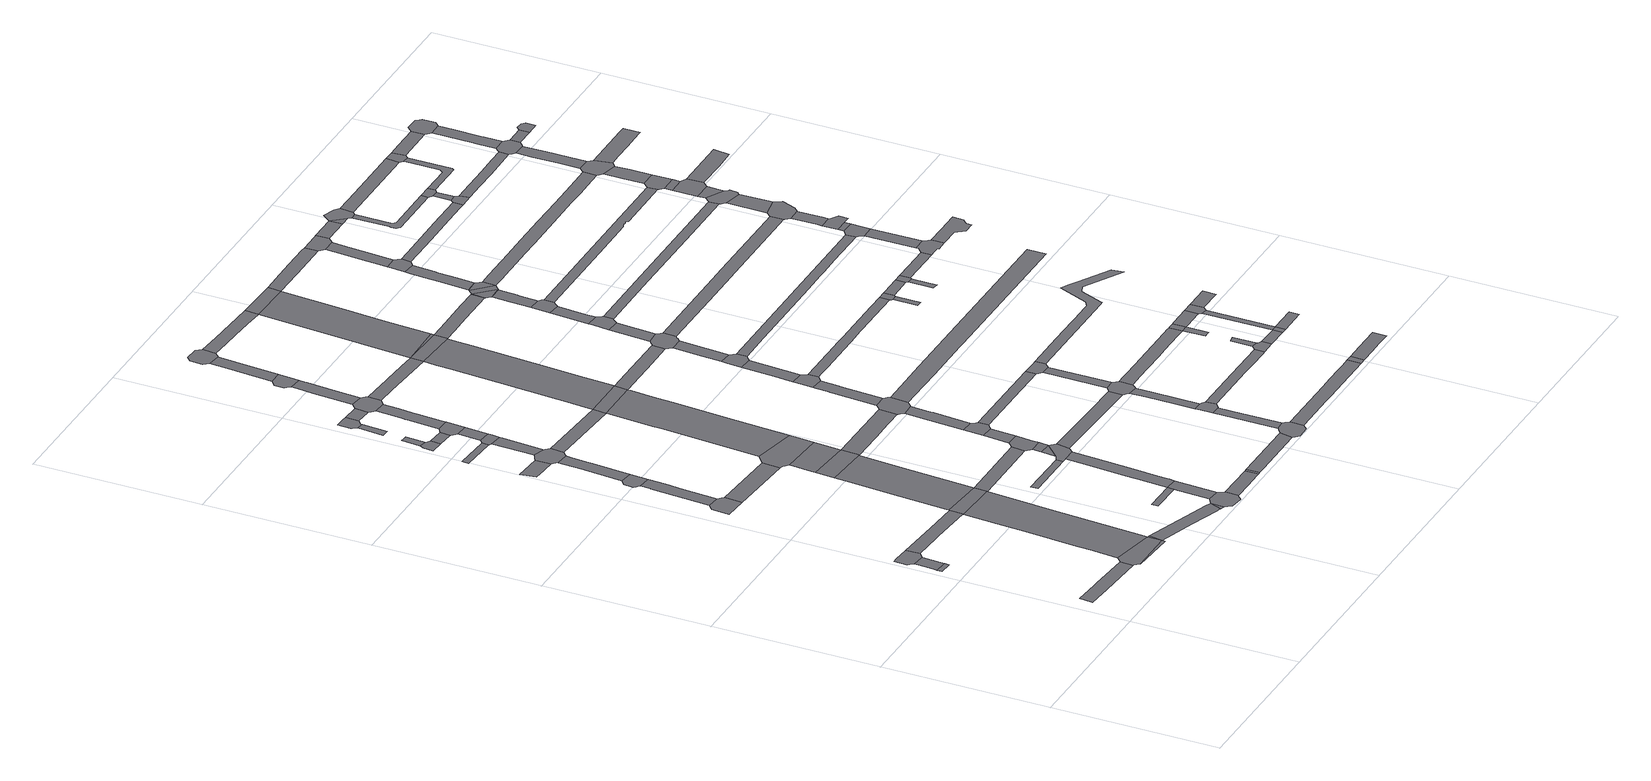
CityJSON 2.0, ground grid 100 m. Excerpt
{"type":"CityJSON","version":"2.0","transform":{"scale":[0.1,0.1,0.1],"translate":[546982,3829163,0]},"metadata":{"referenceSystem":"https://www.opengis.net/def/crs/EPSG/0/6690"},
"CityObjects":{
"road1":{"type":"Road","attributes":{"RoadStructureAttribute.sectionType":"1"},"geometry":[{"type":"MultiSurface","lod":"1","boundaries":[[[0,1,2,3,4,5,6]]]}]},
"road2":{"type":"Road","geometry":[{"type":"MultiSurface","lod":"1","boundaries":[[[7,8,9,10]]]}]},
"road3":{"type":"Road","attributes":{"RoadStructureAttribute.sectionType":"1"},"geometry":[{"type":"MultiSurface","lod":"1","boundaries":[[[11,12,13,7,10,14,15]]]}]},
"road4":{"type":"Road","geometry":[{"type":"MultiSurface","lod":"1","boundaries":[[[16,17,18,19,11,15,20,21]]]}]},
"road5":{"type":"Road","attributes":{"function":"3","RoadStructureAttribute.sectionType":"1"},"geometry":[{"type":"MultiSurface","lod":"1","boundaries":[[[22,23,24]]]}]},
"road6":{"type":"Road","geometry":[{"type":"MultiSurface","lod":"1","boundaries":[[[25,26,6,5,27,28,22,24,29]]]}]},
"road7":{"type":"Road","attributes":{"RoadStructureAttribute.sectionType":"1"},"geometry":[{"type":"MultiSurface","lod":"1","boundaries":[[[30,21,20,31,32,33,34]]]}]},
"road8":{"type":"Road","geometry":[{"type":"MultiSurface","lod":"1","boundaries":[[[35,36,37,38,39,40,41,42,43,44]]]}]},
"road9":{"type":"Road","attributes":{"RoadStructureAttribute.sectionType":"1"},"geometry":[{"type":"MultiSurface","lod":"1","boundaries":[[[29,24,45]]]}]},
"road10":{"type":"Road","attributes":{"function":"3","RoadStructureAttribute.sectionType":"1"},"geometry":[{"type":"MultiSurface","lod":"1","boundaries":[[[46,47,48,49,50,51,52,25,29,53,54,55]]]}]},
"road11":{"type":"Road","attributes":{"RoadStructureAttribute.sectionType":"1"},"geometry":[{"type":"MultiSurface","lod":"1","boundaries":[[[56,57,58,35,44,59,60,61,62]]]}]},
"road12":{"type":"Road","geometry":[{"type":"MultiSurface","lod":"1","boundaries":[[[63,64,65,66,67,68,56,62,69,70]]]}]},
"road13":{"type":"Road","attributes":{"RoadStructureAttribute.sectionType":"1"},"geometry":[{"type":"MultiSurface","lod":"1","boundaries":[[[71,72,73,45,24,74,75,76,77,78]]]}]},
"road14":{"type":"Road","attributes":{"RoadStructureAttribute.sectionType":"1"},"geometry":[{"type":"MultiSurface","lod":"1","boundaries":[[[79,80,81,82,83,84]]]}]},
"road15":{"type":"Road","geometry":[{"type":"MultiSurface","lod":"1","boundaries":[[[85,34,33,46,55,86,87]]]}]},
"road16":{"type":"Road","attributes":{"RoadStructureAttribute.sectionType":"1"},"geometry":[{"type":"MultiSurface","lod":"1","boundaries":[[[88,41,40,89,90]]]}]},
"road17":{"type":"Road","attributes":{"RoadStructureAttribute.sectionType":"1"},"geometry":[{"type":"MultiSurface","lod":"1","boundaries":[[[91,92,93,94,95,63,70,96,97,98,99]]]}]},
"road18":{"type":"Road","attributes":{"RoadStructureAttribute.sectionType":"1"},"geometry":[{"type":"MultiSurface","lod":"1","boundaries":[[[100,101,102,103,104]]]}]},
"road19":{"type":"Road","geometry":[{"type":"MultiSurface","lod":"1","boundaries":[[[105,106,107,108,84,83,109,91,99,110,111,112,113,114]]]}]},
"road20":{"type":"Road","attributes":{"function":"3","RoadStructureAttribute.sectionType":"1"},"geometry":[{"type":"MultiSurface","lod":"1","boundaries":[[[115,116,117,118,119,85,87,120,121,122]]]}]},
"road21":{"type":"Road","attributes":{"RoadStructureAttribute.sectionType":"1"},"geometry":[{"type":"MultiSurface","lod":"1","boundaries":[[[78,77,123]]]}]},
"road22":{"type":"Road","geometry":[{"type":"MultiSurface","lod":"1","boundaries":[[[124,125,126,127,128,129,130,131]]]}]},
"road23":{"type":"Road","geometry":[{"type":"MultiSurface","lod":"1","boundaries":[[[132,133,134,124,131]]]}]},
"road24":{"type":"Road","geometry":[{"type":"MultiSurface","lod":"1","boundaries":[[[135,136,137,138]]]}]},
"road25":{"type":"Road","attributes":{"RoadStructureAttribute.sectionType":"1"},"geometry":[{"type":"MultiSurface","lod":"1","boundaries":[[[139,105,114,140,141,142]]]}]},
"road26":{"type":"Road","geometry":[{"type":"MultiSurface","lod":"1","boundaries":[[[143,144,78,123,145,146,147,148,149,150,151,152]]]}]},
"road27":{"type":"Road","attributes":{"RoadStructureAttribute.sectionType":"1"},"geometry":[{"type":"MultiSurface","lod":"1","boundaries":[[[129,128,153,154]]]}]},
"road28":{"type":"Road","geometry":[{"type":"MultiSurface","lod":"1","boundaries":[[[155,156,104,103,157,139,142,158,159]]]}]},
"road29":{"type":"Road","geometry":[{"type":"MultiSurface","lod":"1","boundaries":[[[160,161,162,163,164]]]}]},
"road30":{"type":"Road","geometry":[{"type":"MultiSurface","lod":"1","boundaries":[[[165,115,122,166,167]]]}]},
"road31":{"type":"Road","geometry":[{"type":"MultiSurface","lod":"1","boundaries":[[[168,138,137,143,152,169]]]}]},
"road32":{"type":"Road","attributes":{"RoadStructureAttribute.sectionType":"1"},"geometry":[{"type":"MultiSurface","lod":"1","boundaries":[[[170,155,159,171]]]}]},
"road33":{"type":"Road","geometry":[{"type":"MultiSurface","lod":"1","boundaries":[[[172,173,174,175,160,164,176,177,178,179]]]}]},
"road34":{"type":"Road","attributes":{"function":"3","RoadStructureAttribute.sectionType":"1"},"geometry":[{"type":"MultiSurface","lod":"1","boundaries":[[[180,181,165,167,182,183]]]}]},
"road35":{"type":"Road","geometry":[{"type":"MultiSurface","lod":"1","boundaries":[[[184,185,154,153,186,170,171,187]]]}]},
"road36":{"type":"Road","attributes":{"RoadStructureAttribute.sectionType":"1"},"geometry":[{"type":"MultiSurface","lod":"1","boundaries":[[[188,189,190,191]]]}]},
"road37":{"type":"Road","attributes":{"RoadStructureAttribute.sectionType":"1"},"geometry":[{"type":"MultiSurface","lod":"1","boundaries":[[[87,86,192,193]]]}]},
"road38":{"type":"Road","geometry":[{"type":"MultiSurface","lod":"1","boundaries":[[[194,195,90,89,196,197,180,183,198,199,200]]]}]},
"road39":{"type":"Road","attributes":{"RoadStructureAttribute.sectionType":"1"},"geometry":[{"type":"MultiSurface","lod":"1","boundaries":[[[150,149,201,202,203,204,205,206]]]}]},
"road40":{"type":"Road","attributes":{"RoadStructureAttribute.sectionType":"1"},"geometry":[{"type":"MultiSurface","lod":"1","boundaries":[[[179,178,207,208]]]}]},
"road41":{"type":"Road","attributes":{"RoadStructureAttribute.sectionType":"1"},"geometry":[{"type":"MultiSurface","lod":"1","boundaries":[[[112,111,209,210]]]}]},
"road42":{"type":"Road","attributes":{"RoadStructureAttribute.sectionType":"1"},"geometry":[{"type":"MultiSurface","lod":"1","boundaries":[[[211,212,213,214,215,184,187,216,217,218,219,220,221,222,223]]]}]},
"road43":{"type":"Road","attributes":{"RoadStructureAttribute.sectionType":"1"},"geometry":[{"type":"MultiSurface","lod":"1","boundaries":[[[224,225,226,227,228,229,168,169,230,231,232,233,234,235]]]}]},
"road44":{"type":"Road","geometry":[{"type":"MultiSurface","lod":"1","boundaries":[[[236,237,208,207,238,211,223,239,240,241,242,243]]]}]},
"road45":{"type":"Road","geometry":[{"type":"MultiSurface","lod":"1","boundaries":[[[206,205,244,245]]]}]},
"road46":{"type":"Road","geometry":[{"type":"MultiSurface","lod":"1","boundaries":[[[246,247,191,190,224,235,248,249]]]}]},
"road47":{"type":"Road","attributes":{"function":"3","RoadStructureAttribute.sectionType":"1"},"geometry":[{"type":"MultiSurface","lod":"1","boundaries":[[[209,250,251,252,194,200,253,254,255,256,257,258,259]]]}]},
"road48":{"type":"Road","attributes":{"RoadStructureAttribute.sectionType":"1"},"geometry":[{"type":"MultiSurface","lod":"1","boundaries":[[[260,247,246]]]}]},
"road49":{"type":"Road","attributes":{"RoadStructureAttribute.sectionType":"1"},"geometry":[{"type":"MultiSurface","lod":"1","boundaries":[[[261,260,246,262]]]}]},
"road50":{"type":"Road","attributes":{"RoadStructureAttribute.sectionType":"1"},"geometry":[{"type":"MultiSurface","lod":"1","boundaries":[[[263,264,265,236,243,266,267,268,269]]]}]},
"road51":{"type":"Road","geometry":[{"type":"MultiSurface","lod":"1","boundaries":[[[270,271,193,192,261,262,272,273]]]}]},
"road52":{"type":"Road","attributes":{"RoadStructureAttribute.sectionType":"1"},"geometry":[{"type":"MultiSurface","lod":"1","boundaries":[[[274,167,166,275,276,277,278]]]}]},
"road53":{"type":"Road","geometry":[{"type":"MultiSurface","lod":"1","boundaries":[[[279,280,281,282,263,269,283,284,285,286]]]}]},
"road54":{"type":"Road","attributes":{"RoadStructureAttribute.sectionType":"1"},"geometry":[{"type":"MultiSurface","lod":"1","boundaries":[[[287,288,270,273,289]]]}]},
"road55":{"type":"Road","attributes":{"RoadStructureAttribute.sectionType":"1"},"geometry":[{"type":"MultiSurface","lod":"1","boundaries":[[[290,245,244,291,292,293,294]]]}]},
"road56":{"type":"Road","geometry":[{"type":"MultiSurface","lod":"1","boundaries":[[[295,287,289,296,297,298,299,300,301]]]}]},
"road57":{"type":"Road","geometry":[{"type":"MultiSurface","lod":"1","boundaries":[[[210,209,259,302]]]}]},
"road58":{"type":"Road","attributes":{"RoadStructureAttribute.sectionType":"1"},"geometry":[{"type":"MultiSurface","lod":"1","boundaries":[[[303,304,305,306,307,279,286,308,309,310,311]]]}]},
"road59":{"type":"Road","attributes":{"RoadStructureAttribute.sectionType":"1"},"geometry":[{"type":"MultiSurface","lod":"1","boundaries":[[[312,313,314,315,316,241,240,317,318,319]]]}]},
"road60":{"type":"Road","attributes":{"RoadStructureAttribute.sectionType":"1"},"geometry":[{"type":"MultiSurface","lod":"1","boundaries":[[[320,321,322,323,324,325,295,301]]]}]},
"road61":{"type":"Road","geometry":[{"type":"MultiSurface","lod":"1","boundaries":[[[326,327,328,329,303,311,330,331,332]]]}]},
"road62":{"type":"Road","geometry":[{"type":"MultiSurface","lod":"1","boundaries":[[[333,334,335,278,277,336,337,324,323,338,339,340,341,342,343,344]]]}]},
"road63":{"type":"Road","attributes":{"RoadStructureAttribute.sectionType":"1"},"geometry":[{"type":"MultiSurface","lod":"1","boundaries":[[[345,249,248,346,347]]]}]},
"road64":{"type":"Road","attributes":{"function":"3","RoadStructureAttribute.sectionType":"1"},"geometry":[{"type":"MultiSurface","lod":"1","boundaries":[[[318,348,349,350,351,352,353,354,210,302,355,356,357,358,359,360]]]}]},
"road65":{"type":"Road","geometry":[{"type":"MultiSurface","lod":"1","boundaries":[[[361,362,363,364,294,293,365,366,367,368,369]]]}]},
"road66":{"type":"Road","attributes":{"RoadStructureAttribute.sectionType":"1"},"geometry":[{"type":"MultiSurface","lod":"1","boundaries":[[[370,371,372,373,374,333,344,375,376,377]]]}]},
"road67":{"type":"Road","attributes":{"RoadStructureAttribute.sectionType":"1"},"geometry":[{"type":"MultiSurface","lod":"1","boundaries":[[[378,363,362,379,380]]]}]},
"road68":{"type":"Road","attributes":{"RoadStructureAttribute.sectionType":"1"},"geometry":[{"type":"MultiSurface","lod":"1","boundaries":[[[299,298,381,382,383]]]}]},
"road69":{"type":"Road","attributes":{"RoadStructureAttribute.sectionType":"1"},"geometry":[{"type":"MultiSurface","lod":"1","boundaries":[[[384,302,259,385,386,387,388,389]]]}]},
"road70":{"type":"Road","geometry":[{"type":"MultiSurface","lod":"1","boundaries":[[[390,391,370,377,392,393,394]]]}]},
"road71":{"type":"Road","geometry":[{"type":"MultiSurface","lod":"1","boundaries":[[[319,318,360,395,396]]]}]},
"road72":{"type":"Road","geometry":[{"type":"MultiSurface","lod":"1","boundaries":[[[397,398,378,380,399,400,401,402,403,404,405]]]}]},
"road73":{"type":"Road","attributes":{"RoadStructureAttribute.sectionType":"1"},"geometry":[{"type":"MultiSurface","lod":"1","boundaries":[[[406,407,331,330,408,409,410,411,412]]]}]},
"road74":{"type":"Road","attributes":{"function":"3","RoadStructureAttribute.sectionType":"1"},"geometry":[{"type":"MultiSurface","lod":"1","boundaries":[[[413,319,396]]]}]},
"road75":{"type":"Road","attributes":{"RoadStructureAttribute.sectionType":"1"},"geometry":[{"type":"MultiSurface","lod":"1","boundaries":[[[414,415,416,390,394,417,418]]]}]},
"road76":{"type":"Road","attributes":{"RoadStructureAttribute.sectionType":"1"},"geometry":[{"type":"MultiSurface","lod":"1","boundaries":[[[419,420,421,397,405,422,423,424]]]}]},
"road77":{"type":"Road","geometry":[{"type":"MultiSurface","lod":"1","boundaries":[[[425,426,414,418,427,428,429,430,431]]]}]},
"road78":{"type":"Road","geometry":[{"type":"MultiSurface","lod":"1","boundaries":[[[432,433,434,435,347,346,436,437,419,424,438,439,440,441,442]]]}]},
"road79":{"type":"Road","attributes":{"function":"3","RoadStructureAttribute.sectionType":"1"},"geometry":[{"type":"MultiSurface","lod":"1","boundaries":[[[411,443,319,413,444,445,446]]]}]},
"road80":{"type":"Road","attributes":{"RoadStructureAttribute.sectionType":"1"},"geometry":[{"type":"MultiSurface","lod":"1","boundaries":[[[447,448,425,431,449]]]}]},
"road81":{"type":"Road","attributes":{"RoadStructureAttribute.sectionType":"1"},"geometry":[{"type":"MultiSurface","lod":"1","boundaries":[[[450,432,442,451]]]}]},
"road82":{"type":"Road","attributes":{"RoadStructureAttribute.sectionType":"1"},"geometry":[{"type":"MultiSurface","lod":"1","boundaries":[[[452,453,454,455,369,368,456,457,458,459,460,461]]]}]},
"road83":{"type":"Road","geometry":[{"type":"MultiSurface","lod":"1","boundaries":[[[462,463,464,465,466,389,388,467,468,469,447,449,470,471,472,473,474,475]]]}]},
"road84":{"type":"Road","geometry":[{"type":"MultiSurface","lod":"1","boundaries":[[[476,477,478,383,382,450,451,479,480]]]}]},
"road85":{"type":"Road","attributes":{"RoadStructureAttribute.sectionType":"1"},"geometry":[{"type":"MultiSurface","lod":"1","boundaries":[[[481,464,463,482]]]}]},
"road86":{"type":"Road","attributes":{"RoadStructureAttribute.sectionType":"1"},"geometry":[{"type":"MultiSurface","lod":"1","boundaries":[[[483,402,401,484,485,486,487,488]]]}]},
"road87":{"type":"Road","attributes":{"RoadStructureAttribute.sectionType":"1"},"geometry":[{"type":"MultiSurface","lod":"1","boundaries":[[[489,490,396,395,491,492,493,494]]]}]},
"road88":{"type":"Road","geometry":[{"type":"MultiSurface","lod":"1","boundaries":[[[412,411,446,495]]]}]},
"road89":{"type":"Road","geometry":[{"type":"MultiSurface","lod":"1","boundaries":[[[496,497,481,482,498,499,500,501,502]]]}]},
"road90":{"type":"Road","attributes":{"RoadStructureAttribute.sectionType":"1"},"geometry":[{"type":"MultiSurface","lod":"1","boundaries":[[[503,504,505,506,507,508,509,510,393,392,511,512,513,514,515,516,517,518]]]}]},
"road91":{"type":"Road","attributes":{"RoadStructureAttribute.sectionType":"1"},"geometry":[{"type":"MultiSurface","lod":"1","boundaries":[[[519,520,496,502,521,522,523]]]}]},
"road92":{"type":"Road","attributes":{"RoadStructureAttribute.sectionType":"1"},"geometry":[{"type":"MultiSurface","lod":"1","boundaries":[[[524,525,526,527,528,440,439,529,530,531,532,533,534,535]]]}]},
"road93":{"type":"Road","geometry":[{"type":"MultiSurface","lod":"1","boundaries":[[[536,537,519,523,538,539,540,541,542,543,544]]]}]},
"road94":{"type":"Road","attributes":{"RoadStructureAttribute.sectionType":"1"},"geometry":[{"type":"MultiSurface","lod":"1","boundaries":[[[545,546,547,548,536,544,549,550,551,552]]]}]},
"road95":{"type":"Road","attributes":{"RoadStructureAttribute.sectionType":"1"},"geometry":[{"type":"MultiSurface","lod":"1","boundaries":[[[494,493,553]]]}]},
"road96":{"type":"Road","geometry":[{"type":"MultiSurface","lod":"1","boundaries":[[[461,460,554,555]]]}]},
"road97":{"type":"Road","attributes":{"RoadStructureAttribute.sectionType":"1"},"geometry":[{"type":"MultiSurface","lod":"1","boundaries":[[[556,545,552]]]}]},
"road98":{"type":"Road","geometry":[{"type":"MultiSurface","lod":"1","boundaries":[[[553,493,557,558,545,556,559]]]}]},
"road99":{"type":"Road","attributes":{"RoadStructureAttribute.sectionType":"1"},"geometry":[{"type":"MultiSurface","lod":"1","boundaries":[[[560,553,559,561]]]}]},
"road100":{"type":"Road","attributes":{"RoadStructureAttribute.sectionType":"1"},"geometry":[{"type":"MultiSurface","lod":"1","boundaries":[[[562,563,564,565,341,340,566,567,568,569,570,571,572]]]}]},
"road101":{"type":"Road","geometry":[{"type":"MultiSurface","lod":"1","boundaries":[[[573,574,575,560,561,576]]]}]},
"road102":{"type":"Road","attributes":{"RoadStructureAttribute.sectionType":"1"},"geometry":[{"type":"MultiSurface","lod":"1","boundaries":[[[574,577,575]]]}]},
"road103":{"type":"Road","geometry":[{"type":"MultiSurface","lod":"1","boundaries":[[[578,579,488,487,580,581,582,583]]]}]},
"road104":{"type":"Road","geometry":[{"type":"MultiSurface","lod":"1","boundaries":[[[584,585,586,587,578,583]]]}]},
"road105":{"type":"Road","attributes":{"RoadStructureAttribute.sectionType":"1"},"geometry":[{"type":"MultiSurface","lod":"1","boundaries":[[[588,589,590,495,446,591,592,593,594,595,596,597,598]]]}]},
"road106":{"type":"Road","attributes":{"RoadStructureAttribute.sectionType":"1"},"geometry":[{"type":"MultiSurface","lod":"1","boundaries":[[[576,561,599]]]}]},
"road107":{"type":"Road","attributes":{"RoadStructureAttribute.sectionType":"1"},"geometry":[{"type":"MultiSurface","lod":"1","boundaries":[[[600,601,602,603,577,574,604,605,606,607]]]}]},
"road108":{"type":"Road","attributes":{"RoadStructureAttribute.sectionType":"1"},"geometry":[{"type":"MultiSurface","lod":"1","boundaries":[[[608,555,554,609,610,611,612,613]]]}]},
"road109":{"type":"Road","geometry":[{"type":"MultiSurface","lod":"1","boundaries":[[[534,614,615,616,617]]]}]},
"road110":{"type":"Road","attributes":{"RoadStructureAttribute.sectionType":"1"},"geometry":[{"type":"MultiSurface","lod":"1","boundaries":[[[618,581,580,619,620]]]}]},
"road111":{"type":"Road","geometry":[{"type":"MultiSurface","lod":"1","boundaries":[[[621,622,535,534,617,623]]]}]},
"road112":{"type":"Road","attributes":{"RoadStructureAttribute.sectionType":"1"},"geometry":[{"type":"MultiSurface","lod":"1","boundaries":[[[429,428,624,625,626,627,628,629,630,631]]]}]},
"road113":{"type":"Road","geometry":[{"type":"MultiSurface","lod":"1","boundaries":[[[632,633,634,635,636,637,600,607,638,639,640]]]}]},
"road114":{"type":"Road","geometry":[{"type":"MultiSurface","lod":"1","boundaries":[[[641,620,619,642]]]}]},
"road115":{"type":"Road","attributes":{"RoadStructureAttribute.sectionType":"1"},"geometry":[{"type":"MultiSurface","lod":"1","boundaries":[[[643,644,645,646,647,648,649,650,651,652,480,479,653,654,655,656,657,658,659,660,661,662]]]}]},
"road116":{"type":"Road","geometry":[{"type":"MultiSurface","lod":"1","boundaries":[[[663,664,665,666,667,668]]]}]},
"road117":{"type":"Road","geometry":[{"type":"MultiSurface","lod":"1","boundaries":[[[518,517,669,668,667,670,671,672]]]}]},
"road118":{"type":"Road","attributes":{"RoadStructureAttribute.sectionType":"1"},"geometry":[{"type":"MultiSurface","lod":"1","boundaries":[[[673,623,617,674,675,676,677]]]}]},
"road119":{"type":"Road","attributes":{"RoadStructureAttribute.sectionType":"1"},"geometry":[{"type":"MultiSurface","lod":"1","boundaries":[[[678,679,680,681,636,635,682,683,684,685,686,687]]]}]},
"road120":{"type":"Road","attributes":{"RoadStructureAttribute.sectionType":"1"},"geometry":[{"type":"MultiSurface","lod":"1","boundaries":[[[688,620,641,689,690]]]}]},
"road121":{"type":"Road","attributes":{"RoadStructureAttribute.sectionType":"1"},"geometry":[{"type":"MultiSurface","lod":"1","boundaries":[[[691,641,642,692,693]]]}]},
"road122":{"type":"Road","attributes":{"RoadStructureAttribute.sectionType":"1"},"geometry":[{"type":"MultiSurface","lod":"1","boundaries":[[[694,695,696,475,474,697,698,699,700,701,702]]]}]},
"road123":{"type":"Road","attributes":{"RoadStructureAttribute.sectionType":"1"},"geometry":[{"type":"MultiSurface","lod":"1","boundaries":[[[703,704,672,671,705,706,707]]]}]},
"road124":{"type":"Road","geometry":[{"type":"MultiSurface","lod":"1","boundaries":[[[708,598,597,678,687,709,710]]]}]},
"road125":{"type":"Road","geometry":[{"type":"MultiSurface","lod":"1","boundaries":[[[677,676,688,690,711,712,713]]]}]},
"road126":{"type":"Road","geometry":[{"type":"MultiSurface","lod":"1","boundaries":[[[714,715,716,717,718,719]]]}]},
"road127":{"type":"Road","geometry":[{"type":"MultiSurface","lod":"1","boundaries":[[[707,706,719,718,720,721,722]]]}]},
"road128":{"type":"Road","attributes":{"RoadStructureAttribute.sectionType":"1"},"geometry":[{"type":"MultiSurface","lod":"1","boundaries":[[[723,500,499,724,725,726,727]]]}]},
"road129":{"type":"Road","attributes":{"RoadStructureAttribute.sectionType":"1"},"geometry":[{"type":"MultiSurface","lod":"1","boundaries":[[[728,713,712,729,730]]]}]},
"road130":{"type":"Road","attributes":{"RoadStructureAttribute.sectionType":"1"},"geometry":[{"type":"MultiSurface","lod":"1","boundaries":[[[731,732,710,709,733,734]]]}]},
"road131":{"type":"Road","attributes":{"RoadStructureAttribute.sectionType":"1"},"geometry":[{"type":"MultiSurface","lod":"1","boundaries":[[[735,736,640,639,737,738,739,740,741,742,743]]]}]},
"road132":{"type":"Road","attributes":{"RoadStructureAttribute.sectionType":"1"},"geometry":[{"type":"MultiSurface","lod":"1","boundaries":[[[540,539,744,745,746,747,748,749,750,751]]]}]},
"road133":{"type":"Road","attributes":{"RoadStructureAttribute.sectionType":"1"},"geometry":[{"type":"MultiSurface","lod":"1","boundaries":[[[752,722,721,753,754]]]}]},
"road134":{"type":"Road","attributes":{"RoadStructureAttribute.sectionType":"1"},"geometry":[{"type":"MultiSurface","lod":"1","boundaries":[[[734,733,755]]]}]},
"road135":{"type":"Road","geometry":[{"type":"MultiSurface","lod":"1","boundaries":[[[756,757,734,755,758,759,760,761,762,763,764]]]}]},
"road136":{"type":"Road","attributes":{"RoadStructureAttribute.sectionType":"1"},"geometry":[{"type":"MultiSurface","lod":"1","boundaries":[[[765,766,767,768,769,770,771,576,599,772,773,774,775,776,777,778,779,780,781,782,783,784]]]}]},
"road137":{"type":"Road","attributes":{"RoadStructureAttribute.sectionType":"1"},"geometry":[{"type":"MultiSurface","lod":"1","boundaries":[[[759,785,786,787,788,789,790,791,792,760]]]}]},
"road138":{"type":"Road","geometry":[{"type":"MultiSurface","lod":"1","boundaries":[[[793,794,795,754,753,796,797,798,799,800,801,802,803]]]}]},
"road139":{"type":"Road","attributes":{"RoadStructureAttribute.sectionType":"1"},"geometry":[{"type":"MultiSurface","lod":"1","boundaries":[[[804,793,803,805]]]}]},
"road140":{"type":"Road","geometry":[{"type":"MultiSurface","lod":"1","boundaries":[[[806,631,630,807,804,805,808,809]]]}]},
"road141":{"type":"Road","geometry":[{"type":"MultiSurface","lod":"1","boundaries":[[[810,743,742,811,812,813]]]}]},
"road142":{"type":"Road","attributes":{"RoadStructureAttribute.sectionType":"1"},"geometry":[{"type":"MultiSurface","lod":"1","boundaries":[[[814,810,813,815]]]}]},
"road143":{"type":"Road","attributes":{"RoadStructureAttribute.sectionType":"1"},"geometry":[{"type":"MultiSurface","lod":"1","boundaries":[[[816,806,809,817,818]]]}]},
"road144":{"type":"Road","geometry":[{"type":"MultiSurface","lod":"1","boundaries":[[[790,789,814,815,819,820]]]}]},
"road145":{"type":"Road","attributes":{"RoadStructureAttribute.sectionType":"1"},"geometry":[{"type":"MultiSurface","lod":"1","boundaries":[[[821,801,800,822,823,824,825,826,827,828,829,830,831,832]]]}]},
"road146":{"type":"Road","geometry":[{"type":"MultiSurface","lod":"1","boundaries":[[[833,816,818,834,835,836,837,838,839]]]}]},
"road147":{"type":"Road","attributes":{"RoadStructureAttribute.sectionType":"1"},"geometry":[{"type":"MultiSurface","lod":"1","boundaries":[[[840,841,762,761,842,843]]]}]},
"road148":{"type":"Road","attributes":{"RoadStructureAttribute.sectionType":"1"},"geometry":[{"type":"MultiSurface","lod":"1","boundaries":[[[844,845,846,847,833,839]]]}]},
"road149":{"type":"Road","geometry":[{"type":"MultiSurface","lod":"1","boundaries":[[[848,849,702,701,850,846,845,851,852]]]}]},
"road150":{"type":"Road","attributes":{"RoadStructureAttribute.sectionType":"1"},"geometry":[{"type":"MultiSurface","lod":"1","boundaries":[[[853,849,848,854,855]]]}]},
"road151":{"type":"Road","attributes":{"RoadStructureAttribute.sectionType":"1"},"geometry":[{"type":"MultiSurface","lod":"1","boundaries":[[[856,857,858,859,860,820,819,861,862,863,864]]]}]},
"road152":{"type":"Road","geometry":[{"type":"MultiSurface","lod":"1","boundaries":[[[865,866,727,726,867,868,853,855,869,870,871,872,873,874]]]}]},
"road153":{"type":"Road","attributes":{"RoadStructureAttribute.sectionType":"1"},"geometry":[{"type":"MultiSurface","lod":"1","boundaries":[[[875,865,874,876,877]]]}]},
"road154":{"type":"Road","attributes":{"RoadStructureAttribute.sectionType":"1"},"geometry":[{"type":"MultiSurface","lod":"1","boundaries":[[[878,879,880,812,811,881,882,883,884]]]}]},
"road155":{"type":"Road","geometry":[{"type":"MultiSurface","lod":"1","boundaries":[[[885,875,877,886,887,888,889,890]]]}]},
"road156":{"type":"Road","attributes":{"RoadStructureAttribute.sectionType":"1"},"geometry":[{"type":"MultiSurface","lod":"1","boundaries":[[[891,885,890,892,893]]]}]},
"road157":{"type":"Road","geometry":[{"type":"MultiSurface","lod":"1","boundaries":[[[894,895,751,750,896,891,893,897,898]]]}]},
"road158":{"type":"Road","geometry":[{"type":"MultiSurface","lod":"1","boundaries":[[[899,843,842,900,856,864,901,902,903]]]}]},
"road159":{"type":"Road","attributes":{"RoadStructureAttribute.sectionType":"1"},"geometry":[{"type":"MultiSurface","lod":"1","boundaries":[[[904,905,894,898,906,907,908]]]}]},
"road160":{"type":"Road","geometry":[{"type":"MultiSurface","lod":"1","boundaries":[[[909,784,783,904,908,910,911,912]]]}]},
"road161":{"type":"Road","attributes":{"RoadStructureAttribute.sectionType":"1"},"geometry":[{"type":"MultiSurface","lod":"1","boundaries":[[[913,914,915,909,912,916,917,918]]]}]},
"road162":{"type":"Road","attributes":{"RoadStructureAttribute.sectionType":"1"},"geometry":[{"type":"MultiSurface","lod":"1","boundaries":[[[919,903,902,920,921]]]}]},
"road163":{"type":"Road","attributes":{"RoadStructureAttribute.sectionType":"1"},"geometry":[{"type":"MultiSurface","lod":"1","boundaries":[[[889,888,922,923,924]]]}]},
"road164":{"type":"Road","geometry":[{"type":"MultiSurface","lod":"1","boundaries":[[[925,926,884,883,927,928,913,918,929,930,931,932,933]]]}]},
"road165":{"type":"Road","attributes":{"RoadStructureAttribute.sectionType":"1"},"geometry":[{"type":"MultiSurface","lod":"1","boundaries":[[[934,935,936,937,938,925,933,939,940,941,942,943]]]}]},
"road166":{"type":"Road","attributes":{"RoadStructureAttribute.sectionType":"1"},"geometry":[{"type":"MultiSurface","lod":"1","boundaries":[[[944,945,911,910,946,947,948,949,950]]]}]},
"road167":{"type":"Road","attributes":{"RoadStructureAttribute.sectionType":"1"},"geometry":[{"type":"MultiSurface","lod":"1","boundaries":[[[931,930,951,952]]]}]},
"road168":{"type":"Road","geometry":[{"type":"MultiSurface","lod":"1","boundaries":[[[953,954,921,920,955,934,943,956,957,958,959,960]]]}]},
"road169":{"type":"Road","geometry":[{"type":"MultiSurface","lod":"1","boundaries":[[[961,952,951,962,963,964,965,966]]]}]}
},
"vertices":[
[291,331,0],[261,333,0],[106,344,0],[99,264,0],[256,253,0],[542,234,0],[547,313,0],
[51,1159,0],[49,1129,0],[130,1125,0],[131,1154,0],
[60,1295,0],[56,1228,0],[51,1174,0],[133,1181,0],[140,1290,0],
[63,1406,0],[38,1408,0],[33,1327,0],[42,1317,0],[172,1318,0],[168,1399,0],
[573,206,0],[842,186,0],[844,207,0],
[579,342,0],[563,328,0],[545,234,0],[558,221,0],[845,291,0],
[439,1380,0],[353,1306,0],[379,1304,0],[642,1285,0],[648,1366,0],
[147,2545,0],[127,2530,0],[122,2526,0],[115,2520,0],[107,2411,0],[251,2402,0],[258,2511,0],[252,2517,0],[247,2522,0],[228,2539,0],
[857,287,0],
[642,1282,0],[628,1074,0],[617,906,0],[596,590,0],[594,553,0],[591,521,0],[591,517,0],[887,909,0],[897,1057,0],[912,1269,0],
[177,2967,0],[173,2910,0],[173,2907,0],[243,2769,0],[248,2835,0],[252,2901,0],[256,2961,0],
[184,3080,0],[161,3062,0],[152,3056,0],[147,2997,0],[159,2985,0],[173,2971,0],[258,2981,0],[264,3069,0],
[1276,148,0],[1181,180,0],[1068,217,0],[1067,133,0],[1251,72,0],[1266,67,0],[1276,64,0],[1307,138,0],
[9,3603,0],[28,3509,0],[36,3509,0],[52,3508,0],[182,3498,0],[180,3590,0],
[648,1369,0],[914,1269,0],[916,1349,0],
[665,2484,0],[663,2373,0],[671,2483,0],
[212,3468,0],[211,3466,0],[209,3433,0],[201,3317,0],[200,3307,0],[280,3302,0],[281,3325,0],[289,3434,0],[291,3459,0],
[4,3939,0],[3,3919,0],[2,3899,0],[222,3884,0],[225,3924,0],
[227,3620,0],[210,3609,0],[199,3602,0],[197,3601,0],[200,3480,0],[302,3470,0],[322,3488,0],[327,3569,0],[307,3590,0],[301,3596,0],
[695,2068,0],[687,1966,0],[687,1957,0],[668,1668,0],[649,1385,0],[918,1369,0],[942,1728,0],[964,2048,0],
[1303,55,0],
[58,4211,0],[48,4197,0],[41,4186,0],[37,4125,0],[121,4119,0],[126,4180,0],[112,4192,0],[103,4201,0],
[108,4321,0],[86,4322,0],[64,4324,0],
[1164,418,0],[1164,380,0],[1357,377,0],[1359,415,0],
[239,3875,0],[302,3606,0],[318,3850,0],[319,3864,0],
[1344,160,0],[1342,159,0],[1332,25,0],[1332,20,0],[1411,10,0],[1440,38,0],[1444,38,0],[1449,118,0],[1423,153,0],[1423,154,0],
[224,4112,0],[227,4172,0],
[244,3941,0],[226,3924,0],[223,3883,0],[322,3910,0],[324,3935,0],
[83,4589,0],[72,4436,0],[95,4434,0],[117,4433,0],[128,4586,0],
[703,2182,0],[968,2048,0],[972,2159,0],
[1359,416,0],[1439,412,0],
[253,4080,0],[333,4075,0],
[133,4700,0],[69,4704,0],[64,4624,0],[68,4618,0],[129,4598,0],[147,4613,0],[154,4619,0],[159,4698,0],
[713,2340,0],[704,2207,0],[973,2163,0],[983,2322,0],
[261,4196,0],[229,4174,0],[226,4112,0],[341,4191,0],
[1055,1079,0],[1055,1036,0],[1369,1036,0],[1369,1079,0],
[1382,1269,0],[1390,1349,0],
[727,2528,0],[689,2498,0],[684,2372,0],[686,2370,0],[988,2397,0],[992,2450,0],[994,2474,0],
[1558,37,0],[1675,36,0],[1681,37,0],[1687,37,0],[1693,37,0],[1694,117,0],
[257,4612,0],[263,4692,0],
[788,3457,0],[794,3537,0],
[286,4579,0],[283,4525,0],[275,4417,0],[274,4402,0],[272,4374,0],[343,4218,0],[352,4369,0],[352,4373,0],[354,4403,0],[359,4473,0],[360,4478,0],[360,4483,0],[366,4574,0],
[1399,1036,0],[1391,914,0],[1375,670,0],[1373,625,0],[1372,602,0],[1361,450,0],[1441,446,0],[1441,447,0],[1446,519,0],[1455,665,0],[1472,915,0],[1479,1034,0],
[296,4720,0],[276,4702,0],[269,4599,0],[388,4593,0],[398,4602,0],[404,4681,0],[395,4691,0],[377,4713,0],
[1710,38,0],[1710,117,0],
[1489,1179,0],[1403,1093,0],[1507,1066,0],[1520,1146,0],
[787,3439,0],[770,3174,0],[767,3125,0],[1016,2799,0],[1023,2906,0],[1036,3108,0],[1039,3160,0],[1049,3307,0],[1059,3441,0],[1060,3458,0],
[1409,1183,0],
[1413,1238,0],[1493,1237,0],
[323,5094,0],[321,5060,0],[313,4961,0],[387,4864,0],[400,5042,0],[401,5056,0],[404,5088,0],
[1423,1379,0],[1412,1369,0],[1496,1288,0],[1502,1377,0],
[1152,2158,0],[1243,2048,0],[1245,2048,0],[1436,2048,0],[1447,2157,0],
[332,5213,0],[300,5185,0],[296,5125,0],[305,5115,0],[406,5117,0],[408,5148,0],[411,5191,0],[412,5211,0],
[1433,1536,0],[1423,1382,0],[1512,1531,0],
[2120,117,0],[1753,38,0],[2111,38,0],[2119,38,0],[2134,117,0],
[1441,1656,0],[1526,1543,0],[1535,1550,0],[1546,1560,0],[1547,1620,0],[1538,1630,0],[1521,1652,0],
[1066,3538,0],
[359,5592,0],[358,5572,0],[354,5507,0],[343,5361,0],[334,5243,0],[413,5222,0],[425,5384,0],[438,5572,0],[439,5583,0],
[766,4656,0],[622,4666,0],[618,4667,0],[606,4668,0],[479,4676,0],[522,4594,0],[864,4570,0],[871,4649,0],
[1537,1883,0],[1537,1884,0],[1539,1912,0],[1546,2019,0],[1465,2014,0],[1459,1918,0],
[368,5727,0],[345,5706,0],[338,5700,0],[333,5622,0],[471,5611,0],[477,5691,0],[449,5721,0],
[1475,2186,0],[1455,2165,0],[1453,2163,0],[1440,2043,0],[1447,2035,0],[1567,2040,0],[1569,2042,0],[1575,2048,0],[1586,2157,0],[1581,2162,0],[1576,2168,0],[1557,2186,0],
[1919,1134,0],[2136,1047,0],[2137,1128,0],
[858,4491,0],[857,4467,0],[852,4408,0],[834,4117,0],[808,3750,0],[808,3739,0],[794,3541,0],[1067,3558,0],[1078,3724,0],[1099,4036,0],[1123,4411,0],[1129,4491,0],[1134,4556,0],
[2241,137,0],[2230,149,0],[2168,145,0],[2160,139,0],[2130,26,0],[2150,7,0],[2230,8,0],[2259,36,0],[2259,117,0],
[1502,2573,0],[1501,2554,0],[1496,2485,0],[1495,2469,0],[1495,2457,0],[1574,2452,0],[1575,2458,0],[1582,2568,0],
[2167,528,0],[2230,392,0],[2230,528,0],
[1863,1558,0],[2137,1556,0],[2137,1618,0],
[1199,3539,0],[1063,3458,0],[1199,3459,0],[1296,3459,0],[1532,3460,0],[1536,3539,0],
[1511,2696,0],[1508,2651,0],[1615,2594,0],[1615,2656,0],[1591,2690,0],
[1137,4556,0],[1140,4638,0],
[2167,632,0],[2167,602,0],[2239,535,0],[2249,543,0],[2260,553,0],[2258,614,0],[2241,623,0],[2238,625,0],[2227,632,0],
[777,5671,0],[617,5681,0],[584,5602,0],[688,5595,0],[819,5587,0],[936,5578,0],[941,5659,0],
[1141,4657,0],
[1532,3009,0],[1518,2809,0],[1514,2747,0],[1613,3002,0],[1613,3003,0],
[2166,1020,0],[2167,922,0],[2167,751,0],[2226,922,0],[2227,1010,0],[2227,1012,0],
[1540,3131,0],[1538,3104,0],[1646,3032,0],[1647,3032,0],[1648,3092,0],[1647,3093,0],[1620,3125,0],
[2168,1153,0],[2166,1152,0],[2144,1134,0],[2138,1129,0],[2137,1047,0],[2160,1026,0],[2238,1024,0],[2253,1043,0],[2257,1123,0],[2229,1150,0],[2229,1152,0],
[892,4958,0],[1160,4932,0],[1180,5205,0],[1207,5572,0],
[1562,3427,0],[1551,3278,0],[1641,3425,0],
[2167,1531,0],[2227,1527,0],
[2916,117,0],[2857,117,0],[2761,117,0],[2665,117,0],[2539,36,0],[2586,35,0],[2592,35,0],[2975,36,0],[2977,36,0],[2977,117,0],
[1670,3551,0],[1651,3572,0],[1570,3567,0],[1549,3547,0],[1541,3539,0],[1542,3449,0],[1544,3446,0],[1559,3430,0],[1641,3428,0],[1658,3447,0],[1663,3453,0],[1670,3461,0],[1674,3461,0],[1678,3541,0],
[2226,1617,0],[2220,1617,0],[2166,1617,0],[2256,1557,0],[2254,1618,0],
[1587,3816,0],[1668,3811,0],
[2583,613,0],[2626,553,0],[2715,552,0],[2839,552,0],[2867,552,0],[2867,612,0],
[1485,4640,0],[1280,4639,0],[1219,4557,0],[1367,4558,0],[1606,4559,0],[1610,4641,0],
[1213,5652,0],
[1596,3941,0],[1594,3914,0],[1696,3843,0],[1699,3843,0],[1702,3903,0],[1699,3907,0],[1676,3936,0],
[2405,2655,0],[2403,2655,0],[2181,2655,0],[2049,2655,0],[1961,2655,0],[1951,2655,0],[1842,2655,0],[1700,2655,0],[1647,2594,0],[1692,2594,0],[1721,2594,0],[2080,2594,0],[2082,2594,0],[2238,2594,0],[2508,2594,0],[2508,2655,0],
[1612,4176,0],[1600,4006,0],[1676,3937,0],[1680,4000,0],[1692,4170,0],
[2855,1122,0],[2812,1122,0],[2448,1123,0],[2350,1123,0],[2308,1123,0],[2350,1043,0],[2442,1042,0],[2579,1042,0],[2657,1043,0],[2812,1042,0],[2880,1042,0],[2877,1122,0],
[1620,4292,0],[1618,4262,0],[1711,4192,0],[1719,4202,0],[1723,4263,0],[1716,4272,0],[1715,4273,0],[1709,4279,0],[1699,4287,0],
[1634,4529,0],[1627,4419,0],[1627,4416,0],[1626,4406,0],[1706,4399,0],[1707,4414,0],[1707,4416,0],[1715,4528,0],
[1614,4641,0],
[3017,36,0],[3017,117,0],
[1715,4531,0],
[1610,4555,0],[1630,4534,0],[1715,4532,0],
[1643,4668,0],[1748,4561,0],
[2980,2156,0],[2491,2157,0],[1948,2157,0],[1712,2157,0],[1650,2048,0],[1898,2047,0],[2222,2047,0],[2238,2047,0],[2255,2046,0],[3300,2046,0],[3296,2155,0],
[1728,4668,0],[1725,4673,0],[1645,4670,0],[1752,4640,0],
[1645,4671,0],
[2891,634,0],[2890,633,0],[2956,552,0],[2956,612,0],[2931,627,0],[2931,631,0],
[2928,770,0],[2928,774,0],[2909,769,0],[2890,764,0],
[1639,5653,0],[1477,5653,0],[1362,5653,0],[1210,5572,0],[1295,5572,0],[1403,5573,0],[1477,5573,0],[1527,5573,0],[1540,5573,0],[1674,5573,0],[1672,5653,0],
[1750,4561,0],
[1671,5058,0],[1668,5023,0],[1661,4900,0],[1658,4856,0],[1732,4781,0],[1740,4895,0],[1742,4922,0],[1751,5052,0],
[3128,117,0],[3115,36,0],[3199,36,0],[3271,36,0],[3295,36,0],[3296,117,0],
[2884,909,0],[2904,909,0],[2924,909,0],[2922,1042,0],
[3088,611,0],[3091,551,0],[3092,611,0],
[2900,1122,0],[2878,1122,0],[2922,1122,0],
[1854,3033,0],[2151,3034,0],[2419,3035,0],[2576,3036,0],[2626,3036,0],[2754,3037,0],[3030,3038,0],[3024,3098,0],
[1773,5151,0],[1763,5162,0],[1760,5166,0],[1758,5167,0],[1678,5165,0],[1678,5163,0],[1775,5071,0],[1780,5076,0],[1788,5135,0],
[3129,612,0],[3129,551,0],
[3104,1769,0],[3053,1798,0],[3008,1823,0],[2997,1797,0],[2933,1640,0],[2898,1616,0],[2786,1616,0],[2768,1616,0],[2716,1617,0],[2518,1617,0],[2935,1556,0],[2964,1556,0],[2969,1568,0],[2981,1599,0],[3025,1707,0],[3038,1712,0],[3054,1718,0],[3067,1723,0],[3305,1588,0],[3295,1660,0],
[2519,2435,0],[2535,2434,0],[2551,2433,0],[2551,2434,0],[2552,2581,0],[2517,2579,0],
[2514,2585,0],[2554,2585,0],[2561,2594,0],[2561,2655,0],
[2940,1123,0],[2941,1042,0],[3069,1042,0],[3077,1042,0],[3077,1123,0],
[1704,5543,0],[1697,5434,0],[1688,5297,0],[1684,5238,0],[1764,5234,0],[1768,5286,0],[1777,5438,0],[1778,5452,0],[1779,5459,0],[1785,5542,0],
[3090,1026,0],[3128,1019,0],[3128,1021,0],
[3130,612,0],[3298,551,0],[3299,612,0],
[2970,3544,0],[2418,3543,0],[2297,3543,0],[2090,3462,0],[2297,3463,0],[2478,3463,0],[2971,3464,0],[3028,3465,0],[3027,3544,0],
[2632,2655,0],[2583,2655,0],[2664,2595,0],[2708,2595,0],[2708,2655,0],
[1795,5653,0],[1815,5574,0],[1815,5653,0],
[3129,1023,0],[3147,1044,0],[3147,1123,0],
[2719,2437,0],[2737,2435,0],[2756,2432,0],[2756,2435,0],[2755,2583,0],[2720,2582,0],
[2757,2586,0],[2763,2594,0],[2763,2655,0],
[2310,3905,0],[2138,3844,0],[2605,3845,0],[3028,3846,0],[3025,3906,0],
[3242,1123,0],[3301,1043,0],[3303,1123,0],
[1972,5654,0],[1902,5654,0],[1984,5574,0],[1984,5654,0],
[2200,5137,0],[1922,5136,0],[1861,5076,0],[1959,5077,0],[2091,5077,0],[2265,5078,0],[2401,5079,0],[2439,5079,0],[2439,5138,0],
[2288,4205,0],[2594,4206,0],[2628,4221,0],[2632,4213,0],[2651,4222,0],[2659,4206,0],[3026,4207,0],[3025,4268,0],
[2869,2655,0],[3029,2594,0],[3029,2654,0],
[2048,5574,0],
[2021,5704,0],[2018,5699,0],[2062,5560,0],[2062,5559,0],[2101,5559,0],[2120,5575,0],[2125,5654,0],[2097,5679,0],[2094,5682,0],
[2866,4644,0],[2668,4644,0],[2457,4643,0],[2236,4642,0],[2072,4642,0],[1915,4642,0],[1833,4641,0],[1833,4561,0],[1867,4561,0],[2003,4561,0],[2113,4561,0],[2232,4562,0],[2350,4562,0],[2476,4563,0],[2586,4564,0],[2707,4564,0],[2811,4564,0],[2960,4565,0],[3023,4565,0],[3025,4646,0],
[2065,5338,0],[2065,5325,0],[2066,5298,0],[2084,5280,0],[2432,5282,0],[2432,5322,0],[2124,5322,0],[2104,5338,0],
[3059,2697,0],[3059,2684,0],[3043,2667,0],[3059,2594,0],[3100,2594,0],[3104,2594,0],[3104,2584,0],[3170,2584,0],[3170,2663,0],[3159,2674,0],[3140,2697,0],
[3059,3002,0],[3139,3003,0],
[3058,3123,0],[3036,3030,0],[3138,3062,0],[3140,3121,0],
[2455,5157,0],[2525,5079,0],[2514,5138,0],[2498,5156,0],
[2455,5261,0],[2497,5260,0],
[3058,3158,0],[3141,3157,0],[3141,3159,0],
[2516,5280,0],[2516,5322,0],
[3293,2662,0],[3293,2584,0],[3321,2552,0],[3319,2550,0],[3331,2537,0],[3335,2532,0],[3406,2533,0],[3406,2567,0],[3411,2572,0],[3425,2586,0],[3435,2596,0],[3435,2661,0],
[3058,3251,0],[3149,3159,0],[3186,3159,0],[3186,3214,0],[3157,3236,0],[3139,3250,0],[3138,3251,0],
[2509,5655,0],[2305,5655,0],[2697,5578,0],[2703,5656,0],
[3138,3280,0],[3137,3437,0],[3058,3434,0],[3058,3280,0],
[3169,3594,0],[3056,3574,0],[3031,3461,0],[3166,3464,0],[3199,3552,0],
[3055,3815,0],[3167,3779,0],[3167,3793,0],
[2719,5560,0],[2719,5558,0],[2719,5516,0],[2717,5344,0],[2700,5322,0],[2749,5281,0],[2759,5293,0],[2759,5516,0],[2759,5556,0],
[3055,3937,0],[3031,3913,0],[3035,3838,0],[3043,3829,0],[3170,3801,0],[3183,3809,0],[3187,3859,0],[3175,3863,0],[3170,3868,0],[3164,3881,0],
[3054,3983,0],[3166,3915,0],[3168,3983,0],
[2931,5141,0],[2799,5139,0],[2574,5138,0],[2652,5080,0],[2786,5080,0],[3021,5082,0],[3022,5140,0],
[3053,4132,0],[3170,3985,0],[3188,4005,0],[3198,4016,0],[3192,4114,0],[3155,4133,0],
[3053,4178,0],[3155,4134,0],[3155,4178,0],
[3054,4300,0],[3032,4276,0],[3032,4200,0],[3155,4206,0],[3154,4301,0],
[2704,5656,0],[2707,5569,0],[2768,5566,0],[2780,5578,0],[2771,5656,0],
[3052,4537,0],[3053,4430,0],[3153,4431,0],[3151,4505,0],[3151,4518,0],
[3052,4675,0],[3178,4545,0],[3160,4646,0],[3133,4673,0],
[3051,5054,0],[3051,4952,0],[3052,4793,0],[3132,4785,0],[3132,4920,0],[3131,5051,0],
[2856,5656,0],[3019,5578,0],[3020,5658,0],
[3381,4015,0],[3523,4018,0],[3533,4115,0],
[3051,5170,0],[3032,5151,0],[3033,5071,0],[3034,5070,0],[3150,5070,0],[3161,5081,0],[3160,5141,0],[3150,5150,0],[3130,5169,0],
[3049,5549,0],[3050,5451,0],[3051,5316,0],[3051,5284,0],[3051,5282,0],[3131,5283,0],[3131,5285,0],[3131,5299,0],[3131,5461,0],[3130,5550,0],
[3486,4647,0],[3290,4646,0],[3250,4546,0],[3363,4546,0],[3512,4547,0],[3528,4547,0],[3528,4647,0],
[3277,5081,0],[3277,5141,0],
[3049,5688,0],[3029,5668,0],[3030,5568,0],[3150,5571,0],[3157,5579,0],[3158,5658,0],[3149,5667,0],[3130,5685,0],
[3296,5162,0],[3306,5081,0],[3328,5081,0],[3357,5082,0],[3357,5141,0],[3338,5160,0]
]}
